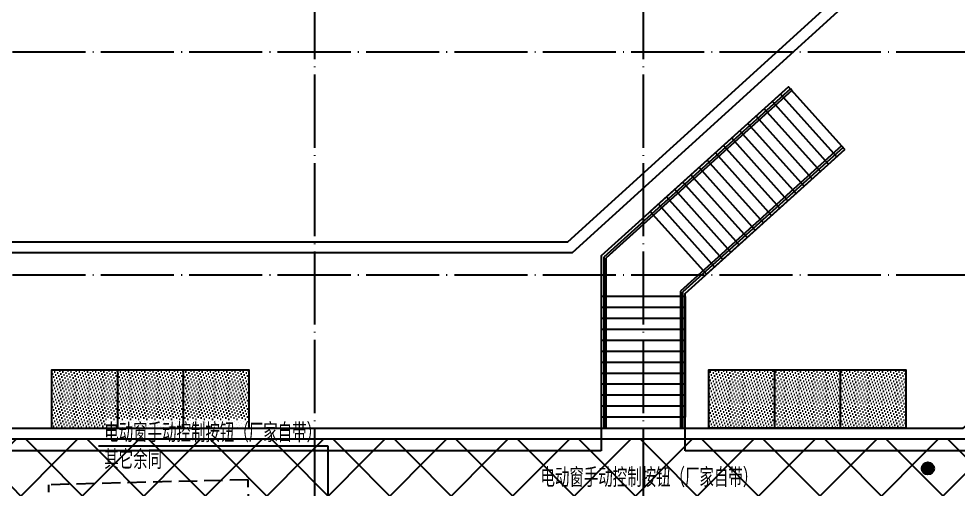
# Model space of a CAD drawing. Extents: x -233336 to 840473, y -28113 to 330904.
# Drawn here: x 51299 to 77031, y 198031 to 210900 of the extents above; entities that cross this region are included whole.
import ezdxf
from ezdxf.xclip import XClip

# ---------------------------------------------------------------- set-up
doc = ezdxf.new("R2010")
doc.units = 0
doc.header["$LTSCALE"] = 1000
doc.header["$XCLIPFRAME"] = 2
for name, pattern in [('104-14# 核心筒$0$DOTE', [2.42, 2, -0.2, 0.02, -0.2]), ('14#楼幕墙$0$DASH', [0.35, 0.25, -0.1]), ('X-104 14#平面$0$$0$DASH', [0.35, 0.25, -0.1])]:
    doc.linetypes.add(name, pattern=pattern)
doc.layers.get('0').update_dxf_attribs({"linetype": 'CONTINUOUS'})
for name, color, linetype in [('104-14# 核心筒$0$A_AXIS-轴线', 8, '104-14# 核心筒$0$DOTE'), ('14#楼幕墙$0$A-C_玻璃幕墙', 8, 'CONTINUOUS'), ('DIM-动力', 80, 'CONTINUOUS'), ('X-104 14#平面$0$A-C_玻璃幕墙', 8, 'CONTINUOUS'), ('X-104 14#平面$0$A-E_栏杆', 8, 'CONTINUOUS'), ('X-104 14#平面$0$A-E_电梯', 8, 'CONTINUOUS'), ('X-104 14#平面$0$A-O_分水线', 8, 'CONTINUOUS'), ('X-104 14#平面$0$A-O_屋面', 8, 'CONTINUOUS'), ('X-104 14#平面$0$A-TECH_结构', 8, 'CONTINUOUS'), ('X-104 14#平面$0$EH_玻璃', 8, 'CONTINUOUS')]:
    doc.layers.add(name, color=color, linetype=linetype)
doc.layers.add('X-104 14#平面$0$04-不打印_辅助线', color=8, linetype='CONTINUOUS', plot=False)
doc.layers.add('X-104 14#平面$0$降板', color=8, linetype='CONTINUOUS', plot=False)
doc.styles.add('_TEL_DIM', font='ROMANS2', dxfattribs={"width": 0.8, "height": 3.5, "bigfont": 'HZDF2'})

# ---------------------------------------------------------------- blocks, each defined once
blk = doc.blocks.new('14#楼幕墙')
at = {"layer": '14#楼幕墙$0$A-C_玻璃幕墙', "linetype": '14#楼幕墙$0$DASH', "ltscale": 2}
for points in [[(57580, 198290), (52121, 198153)], [(52162, 196553), (52121, 198153)], [(57620, 196691), (57580, 198290)]]:
    blk.add_lwpolyline(points, dxfattribs=at)
blk = doc.blocks.new('104-14# 核心筒')
at = {"layer": '104-14# 核心筒$0$A_AXIS-轴线'}
for p, q in [((59400, 228733.6), (59400, 169654.9)), ((68400, 228733.6), (68400, 169654.9)), ((-9370.1, 210000), (120259.9, 210000)), ((-9370.1, 203900), (120259.9, 203900))]:
    blk.add_line(p, q, dxfattribs=at)
blk = doc.blocks.new('X-104 14#平面$0$ydl')
h = blk.add_hatch()
h.set_pattern_fill('ANSI31', color=8, scale=30, angle=45)
h.set_pattern_definition([(90, (0, 0), (-47.625, 1e-14), [])])
edge = h.paths.add_edge_path()
edge.add_arc((0, 0), 138, 0, 360)
for radius in [168, 138]:
    blk.add_circle((0, 0), radius)
at = {"layer": 'X-104 14#平面$0$04-不打印_辅助线'}
for p, q in [((-168, 0), (168, 0)), ((0, 168), (0, -168))]:
    blk.add_line(p, q, dxfattribs=at)
blk = doc.blocks.new('X-104 14#平面$0$ydlzh')
at = {"layer": 'X-104 14#平面$0$A-O_分水线'}
blk.add_blockref('X-104 14#平面$0$ydl', (-14670, -7179), dxfattribs=at)
blk = doc.blocks.new('X-104 14#平面')
at = {"layer": 'X-104 14#平面$0$EH_玻璃'}
h = blk.add_hatch(dxfattribs=at)
h.set_pattern_fill('DOTS', color=256, scale=50, angle=45)
h.paths.add_polyline_path([(57602, 201300), (52200, 201300), (52200, 199700), (57602, 199700)])
h = blk.add_hatch(dxfattribs=at)
h.set_pattern_fill('DOTS', color=256, scale=50, angle=45)
h.paths.add_polyline_path([(75600, 201300), (70200, 201300), (70200, 199700), (75600, 199700)])
at = {"layer": 'X-104 14#平面$0$降板'}
h = blk.add_hatch(dxfattribs=at)
h.set_pattern_fill('ANSI37', color=256, scale=750)
h.set_pattern_definition([(45, (0, 0), (-841.899, 841.899), []), (135, (0, 0), (-841.899, -841.899), [])])
h.paths.add_polyline_path([(89162.1, 208711.5), (77269.5, 199400), (23400, 199400), (23400, 195100), (77400, 195100), (77400, 194900), (95400, 194900), (95400, 203900.1), (95192.4, 203900), (96001.6, 206808.6)])
blk.add_circle((76200, 198600), 50)
at = {"layer": 'X-104 14#平面$0$04-不打印_辅助线'}
blk.add_lwpolyline([(89162.1, 208711.5), (77269.5, 199400), (23400, 199400), (23400, 195100), (77400, 195100), (77400, 194900), (95400, 194900), (95400, 203900.1), (95192.4, 203900), (96001.6, 206808.6)], close=True, dxfattribs=at)
at = {"layer": 'X-104 14#平面$0$A-C_玻璃幕墙'}
for p, q in [((54000, 201300), (54000, 199700)), ((55800, 201300), (55800, 199700)), ((72000, 201300), (72000, 199700)), ((73800, 201300), (73800, 199700)), ((52200, 199700), (57600, 199700))]:
    blk.add_line(p, q, dxfattribs=at)
blk.add_lwpolyline([(52200, 199700), (52200, 201300), (57600, 201300), (57600, 199700)], dxfattribs=at)
blk.add_lwpolyline([(75600, 199700), (70200, 199700), (70200, 201300), (75600, 201300)], close=True, dxfattribs=at)
at = {"layer": 'X-104 14#平面$0$A-E_栏杆'}
for p, q in [((72433.5, 208985), (67320, 204380.8)), ((72473.6, 208940.4), (72433.5, 208985)), ((72473.6, 208940.4), (67380, 204354.1)), ((73838.6, 207424.4), (69420, 203445.9)), ((73878.8, 207379.8), (73838.6, 207424.4)), ((73878.8, 207379.8), (69480, 203419.2)), ((67320, 204380.8), (67320, 199700)), ((67380, 204354.1), (67380, 199700)), ((69420, 203445.9), (69420, 199700)), ((69480, 203419.2), (69480, 199700)), ((67380, 199700), (67320, 199700)), ((69480, 199700), (69420, 199700))]:
    blk.add_line(p, q, dxfattribs=at)
at = {"layer": 'X-104 14#平面$0$A-E_电梯'}
for p, q in [((72386.6, 209037.1), (68596.6, 205624.5)), ((73925.6, 207327.8), (72386.6, 209037.1)), ((73702.7, 207127.1), (72163.7, 208836.3)), ((73256.8, 206725.6), (71717.8, 208434.8)), ((73479.7, 206926.3), (71940.7, 208635.6)), ((73033.9, 206524.9), (71494.9, 208234.1)), ((72810.9, 206324.1), (71271.9, 208033.4)), ((72588, 206123.4), (71049, 207832.6)), ((72142.1, 205721.9), (70603.1, 207431.1)), ((72365, 205922.6), (70826, 207631.9)), ((73925.6, 207327.8), (70135.6, 203915.3)), ((71919.1, 205521.2), (70380.1, 207230.4)), ((71696.2, 205320.4), (70157.2, 207029.7)), ((71473.2, 205119.7), (69934.2, 206828.9)), ((71027.4, 204718.2), (69488.4, 206427.4)), ((71250.3, 204918.9), (69711.3, 206628.2)), ((70804.4, 204517.5), (69265.4, 206226.7)), ((70581.5, 204316.7), (69042.5, 206026)), ((70135.6, 203915.3), (68596.6, 205624.5)), ((70358.5, 204116), (68819.5, 205825.2)), ((67250, 203300), (67250, 200000)), ((69550, 203300), (67250, 203300)), ((69550, 203300), (69550, 200000)), ((69550, 203000), (67250, 203000)), ((69550, 202700), (67250, 202700)), ((69550, 202400), (67250, 202400)), ((69550, 202100), (67250, 202100)), ((69550, 201800), (67250, 201800)), ((69550, 201500), (67250, 201500)), ((69550, 201200), (67250, 201200)), ((69550, 200900), (67250, 200900)), ((69550, 200600), (67250, 200600)), ((69550, 200300), (67250, 200300)), ((69550, 200000), (67250, 200000))]:
    blk.add_line(p, q, dxfattribs=at)
blk.add_lwpolyline([(73925.6, 207327.8), (72386.6, 209037.1), (67250, 204412), (67250, 199700), (69550, 199700), (69550, 203388)], close=True, dxfattribs=at)
at = {"layer": 'X-104 14#平面$0$A-O_屋面', "ltscale": 5}
for p, q in [((8392.2, 199700), (67250, 199700)), ((67250, 199700), (67250, 199080))]:
    blk.add_line(p, q, dxfattribs=at)
blk.add_lwpolyline([(733.1, 201211.6), (-347.3, 201441.2), (366.7, 204800), (66340.6, 204800), (83503.2, 220379.7), (87317.1, 219318.6), (85626.8, 213243.3), (85337.7, 213323.7), (86947.6, 219110), (83582.3, 220046.3), (66456.4, 204500), (609.6, 204500), (8.5, 201672.3), (795.4, 201505)], close=True, dxfattribs=at)
for points in [[(69550, 199080), (69550, 199700), (77166, 199700), (89096.5, 209041.2), (95104.2, 207369.7), (95023.8, 207080.6)], [(94938.1, 206772.3), (89232.1, 208359.9), (77379.9, 199080), (69550, 199080)], [(67250, 199080), (23400, 199080)]]:
    blk.add_lwpolyline(points, dxfattribs=at)
at = {"layer": 'X-104 14#平面$0$A-TECH_结构', "linetype": 'X-104 14#平面$0$$0$DASH'}
blk.add_lwpolyline([(108910.7, 174079.4), (118802, 188717.3), (117234.1, 189066.3), (120414.6, 216774.3), (99635.6, 222555.6), (95312.9, 207000.2), (89162.1, 208711.5), (77269.5, 199400), (8635.1, 199400), (5919.8, 186625.4), (-2502.5, 188415.7), (-5635.8, 173674.9), (40532.1, 175690.6), (40199.6, 173602.3), (83848.5, 175853.1)], close=True, dxfattribs=at)
ref = blk.add_blockref('104-14# 核心筒', (0, 0))
XClip(ref).set_block_clipping_path([(-38664.3623821461, -25500), (139216.5485069363, 330900)])
for name, p in [('14#楼幕墙', (0, 0)), ('X-104 14#平面$0$ydlzh', (90870.4, 205778.6))]:
    blk.add_blockref(name, p)

msp = doc.modelspace()

# ---------------------------------------------------------------- linework, layer by layer
at = {"layer": 'DIM-动力', "color": 80}
for p, q in [((59770, 199212), (53482.8, 199212)), ((59770, 196041), (59770, 199212))]:
    msp.add_line(p, q, dxfattribs=at)

# ---------------------------------------------------------------- block references
msp.add_blockref('X-104 14#平面', (0, 0))

# ---------------------------------------------------------------- texts
at = {"layer": 'DIM-动力', "color": 7, "style": '_TEL_DIM', "width": 0.8}
for s, height, p in [('电动窗手动控制按钮（厂家自带）', 520.866, (53640.3, 199317)), ('其它余同', 520.87, (53640.3, 198582)), ('电动窗手动控制按钮（厂家自带）', 520.866, (65589.1, 198088.9))]:
    msp.add_text(s, height=height, dxfattribs=at).set_placement(p)

doc.saveas('drawing.dxf')
